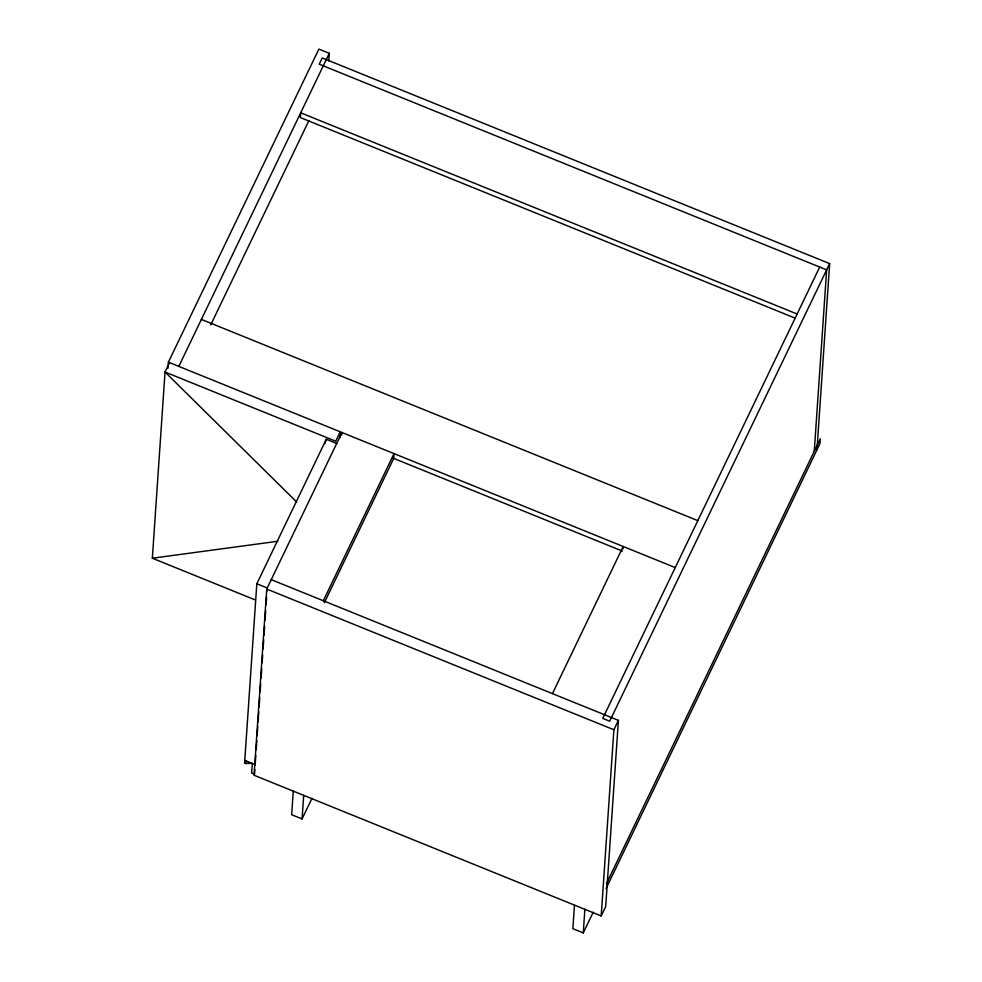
<?xml version="1.0" encoding="UTF-8"?>
<svg xmlns="http://www.w3.org/2000/svg" width="982" height="982" viewBox="0 0 982 982"><rect width="100%" height="100%" fill="white"/><g stroke="black" fill="none" stroke-linecap="round" stroke-linejoin="round"><path stroke-width="1.47" d="M255.32 599.953L152.345 558.218L165.037 372.018L169.555 362.628M167.983 368.262L168.401 362.162L318.88 49.1L329.289 53.323L328.774 60.958M336.703 443.471L326.294 439.249L256.818 583.774L244.579 763.321L252.3 763.444L251.65 773.018L254.547 774.197L254.854 769.618M245.733 763.787L245.942 760.866M341.81 434.903L341.969 432.51L266.736 589.04L254.043 775.24L601.193 915.948L605.698 906.558L618.402 720.358L271.253 579.65M255.16 765.039L255.811 755.489M256.204 749.782L256.83 740.624M257.161 735.69L257.787 726.557M258.106 721.991L258.806 711.619M259.125 707.04L259.764 697.625M260.156 691.782L260.696 683.926M261.102 678.046L261.74 668.693M262.133 662.776L262.673 654.994M263.078 649.041L263.704 639.761M264.011 635.305L264.637 626.062M265.054 620.047L265.68 610.841M266.085 604.789L266.613 597.13M267.03 591.054L267.239 587.997L256.818 583.774M293.274 791.062L291.666 814.704L302.075 818.927L312.018 798.256M302.075 818.927L303.696 795.285M339.821 437.911L340.238 431.81L335.721 441.2L165.037 372.018L296.724 502.06M574.47 905.036L572.862 928.677L583.271 932.9L593.214 912.229M583.271 932.9L584.879 909.258M623.005 548.877L623.165 546.483L552.436 693.623M601.193 915.948L613.885 729.749L618.402 720.358M814.274 451.278L826.648 269.866L319.224 64.198L322.231 57.938L829.655 263.606L816.963 449.805M324.895 443.618L326.294 439.249M178.81 366.384L329.289 53.323M210.7 324.944L308.974 120.491M323.323 600.751L394.052 453.623L393.721 458.41L324.318 602.788M819.7 267.055L602.752 718.382L609.699 721.193L829.655 263.606M606.397 883.751L820.289 438.758L819.97 443.545L606.066 888.538M152.345 558.218L277.931 541.254M797.126 314.007L300.701 112.807L300.382 117.594L795.383 318.229M201.384 319.42L697.809 520.632M168.401 362.162L675.235 567.584M392.653 457.98L622.428 551.111M266.736 589.04L613.885 729.749M244.776 760.399L255.197 764.622"/></g></svg>
